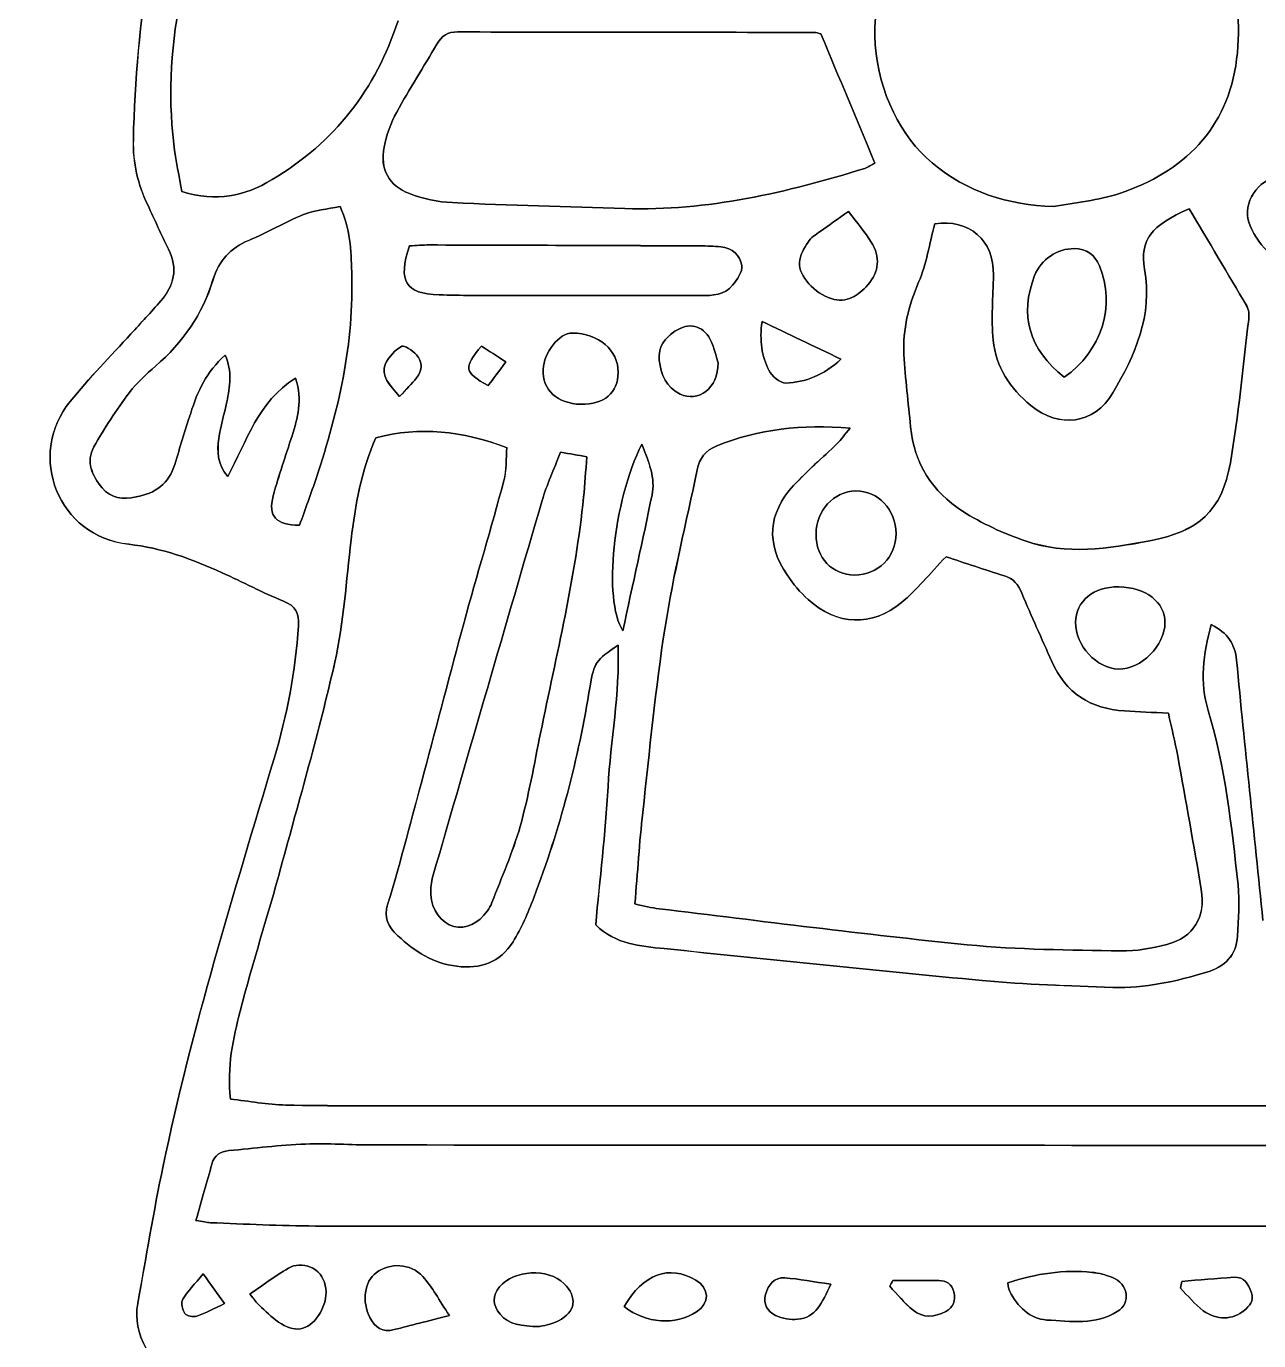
# Model space of a CAD drawing. Extents: x 0 to 300, y 0 to 232.
# Drawn here: x 109.51 to 145.76, y 37.97 to 76.62 of the extents above; entities that cross this region are included whole.
import ezdxf

# ---------------------------------------------------------------- set-up
doc = ezdxf.new("R2010")
doc.units = 0
doc.layers.get('0').update_dxf_attribs({"linetype": 'CONTINUOUS'})

msp = doc.modelspace()

# ---------------------------------------------------------------- linework, layer by layer
at = {"color": 7}
for points in [[(132.882967, 76.394278)], [(132.882967, 76.394278)], [(133.694844, 71.173598)], [(133.694844, 71.173598)], [(139.718959, 71.31969)], [(139.718959, 71.31969)], [(143.70723, 71.253297)], [(143.70723, 71.253297)], [(120.781793, 70.163116)], [(120.781793, 70.163116)], [(131.152327, 67.94326)], [(131.152327, 67.94326)], [(123.612917, 66.753776)], [(123.612917, 66.753776)], [(129.855098, 66.720151)], [(129.855098, 66.720151)], [(117.43069, 66.27057)], [(117.43069, 66.27057)], [(140.039045, 66.301907)], [(140.039045, 66.301907)], [(120.492471, 65.732849)], [(120.492471, 65.732849)], [(125.825189, 65.507486)], [(125.825189, 65.507486)], [(127.616212, 64.335745)], [(127.616212, 64.335745)], [(125.224509, 64.097075)], [(125.224509, 64.097075)], [(136.559593, 61.022417)], [(136.559593, 61.022417)], [(133.873703, 60.484552)], [(133.873703, 60.484552)], [(142.998948, 59.092456)], [(142.998948, 59.092456)], [(114.503555, 41.513761)], [(114.503555, 41.513761)], [(114.714895, 39.939658)], [(114.714895, 39.939658)], [(133.17744, 39.634024)], [(133.17744, 39.634024)], [(138.375227, 39.671942)], [(138.375227, 39.671942)], [(143.492599, 39.718874)], [(143.492599, 39.718874)], [(116.087674, 39.345417)], [(116.087674, 39.345417)], [(121.959115, 38.713257)], [(121.959115, 38.713257)], [(127.095804, 38.975965)], [(127.095804, 38.975965)], [(124.606372, 38.392169)], [(124.606372, 38.392169)]]:
    msp.add_lwpolyline(points, close=True, dxfattribs=at)
for points in [[(144.359135, 59.028496), (144.359135, 59.027924)], [(144.359135, 59.027352), (144.359135, 59.027924)], [(134.996079, 39.744344), (134.996079, 39.743915)], [(134.996079, 39.743628), (134.996079, 39.743915)]]:
    msp.add_lwpolyline(points, dxfattribs=at)
for points in [[(114.571807, 83.481389), (113.262273, 80.208698), (112.739719, 76.790916), (112.663024, 73.285851)], [(112.663453, 73.285565), (112.740148, 76.79063), (113.262702, 80.208412), (114.572237, 83.481103)], [(142.894637, 80.619931), (144.678077, 79.446186), (145.369331, 77.72456), (145.105907, 75.648508)], [(145.105907, 75.648365), (145.369331, 77.724417), (144.678077, 79.446043), (142.894637, 80.619787)], [(136.149934, 72.603898), (134.336447, 74.124199), (133.483218, 77.83345), (136.228346, 80.089077)], [(136.228346, 80.088934), (133.483218, 77.833307), (134.336304, 74.124056), (136.149934, 72.603754)], [(114.09733, 77.659313), (113.770376, 76.177072), (113.677655, 74.67251), (113.849217, 73.16065)], [(113.849074, 73.16065), (113.677655, 74.67251), (113.770233, 76.177072), (114.097187, 77.659313)], [(120.445681, 76.783189), (119.798069, 74.766518), (118.579681, 73.20744), (116.744873, 72.111105)], [(116.745016, 72.111105), (118.579824, 73.20744), (119.798069, 74.766661), (120.445825, 76.783189)], [(122.195781, 76.453373), (121.907318, 76.454804), (121.731893, 76.337902), (121.591524, 76.096657)], [(121.591524, 76.096657), (121.731749, 76.338045), (121.907318, 76.454232), (122.195781, 76.453373)], [(132.68565, 76.438492), (129.189027, 76.443643), (125.692404, 76.444359), (122.195781, 76.453373)], [(122.195781, 76.453373), (125.692404, 76.444359), (129.189027, 76.443643), (132.68565, 76.438492)], [(132.882967, 76.394278), (132.817719, 76.409446), (132.751756, 76.438349), (132.68565, 76.438492)], [(132.68565, 76.438492), (132.751756, 76.438349), (132.817862, 76.409589), (132.882967, 76.394278)], [(134.463938, 72.597888), (133.938378, 73.860347), (133.423693, 75.096048), (132.882967, 76.394278)], [(132.882967, 76.394278), (133.423693, 75.096048), (133.938235, 73.860347), (134.463938, 72.597888)], [(121.591524, 76.096657), (121.201468, 75.425578), (120.778073, 74.773243), (120.406189, 74.09272)], [(120.406189, 74.09272), (120.778073, 74.773243), (121.201468, 75.425435), (121.591524, 76.096657)], [(145.105907, 75.648508), (144.844773, 73.591199), (143.554842, 72.344051), (141.656504, 71.702734)], [(141.656504, 71.702591), (143.554985, 72.343908), (144.844773, 73.591056), (145.105907, 75.648365)], [(120.406189, 74.09272), (120.233912, 73.777213), (120.105277, 73.421927), (120.036738, 73.069503)], [(120.036738, 73.069503), (120.105277, 73.42207), (120.233769, 73.777213), (120.406189, 74.09272)], [(112.663024, 73.285851), (112.648, 72.60075), (112.79495, 71.973598), (113.084702, 71.365907)], [(113.085131, 71.365621), (112.795379, 71.973312), (112.648429, 72.600463), (112.663453, 73.285565)], [(114.093181, 71.759111), (114.017058, 72.187371), (113.904592, 72.670862), (113.849074, 73.16065)], [(113.849217, 73.16065), (113.904735, 72.670862), (114.017201, 72.187371), (114.093324, 71.759111)], [(120.783797, 71.698298), (120.168808, 71.930672), (119.910821, 72.420603), (120.036738, 73.069503)], [(120.036738, 73.069503), (119.910964, 72.420603), (120.168808, 71.930672), (120.783797, 71.698298)], [(127.114977, 71.262598), (129.548319, 71.180323), (131.875776, 71.728919), (134.175617, 72.442209)], [(134.175617, 72.442209), (131.875919, 71.728919), (129.548462, 71.180323), (127.114977, 71.262598)], [(134.175617, 72.442209), (134.279069, 72.474261), (134.369929, 72.54609), (134.463938, 72.597888)], [(134.463938, 72.597888), (134.370072, 72.54609), (134.279069, 72.474261), (134.175617, 72.442209)], [(139.718959, 71.31969), (138.37165, 71.365907), (137.176013, 71.743657), (136.149934, 72.603898)], [(136.149934, 72.603754), (137.176013, 71.743657), (138.371793, 71.36605), (139.718959, 71.31969)], [(145.421129, 71.06571), (145.388362, 71.674117), (145.935813, 72.241171), (146.581137, 72.2675)], [(146.58128, 72.267643), (145.935813, 72.241171), (145.388505, 71.67426), (145.421272, 71.065853)], [(116.744873, 72.111105), (115.924983, 71.621174), (115.109959, 71.446894), (114.093181, 71.759111)], [(114.093324, 71.759111), (115.109959, 71.446894), (115.925126, 71.621174), (116.745016, 72.111105)], [(120.783797, 71.698298), (121.181865, 71.547914), (121.620428, 71.453619), (122.045397, 71.433873)], [(122.045397, 71.433873), (121.620428, 71.453619), (121.181865, 71.547914), (120.783797, 71.698298)], [(141.656504, 71.702734), (141.038081, 71.493684), (140.366429, 71.442888), (139.718959, 71.31969)], [(139.718959, 71.31969), (140.366286, 71.442745), (141.038081, 71.493684), (141.656504, 71.702591)], [(113.084702, 71.365907), (113.29132, 70.932639), (113.480195, 70.490499), (113.696829, 70.062382)], [(113.697258, 70.062096), (113.480624, 70.490213), (113.291749, 70.932353), (113.085131, 71.365621)], [(117.662062, 71.081306), (117.99102, 71.212804), (118.361759, 71.239561), (118.741369, 71.319403)], [(118.741512, 71.31926), (118.361902, 71.239418), (117.99102, 71.21266), (117.662205, 71.081163)], [(118.741369, 71.319403), (119.052727, 70.669358), (119.059309, 70.027183), (119.083062, 69.400031)], [(119.083205, 69.399888), (119.059452, 70.02704), (119.053013, 70.669215), (118.741512, 71.31926)], [(122.045397, 71.433873), (123.734255, 71.355748), (125.425117, 71.31969), (127.114977, 71.262598)], [(127.114977, 71.262598), (125.425117, 71.31969), (123.734255, 71.355748), (122.045397, 71.433873)], [(133.694844, 71.173598), (133.374185, 70.949094), (133.114196, 70.772381), (132.860788, 70.58694)], [(132.860931, 70.587083), (133.114339, 70.772381), (133.374185, 70.949094), (133.694844, 71.173598)], [(134.362632, 70.273722), (134.182342, 70.559181), (133.960986, 70.818455), (133.694844, 71.173598)], [(133.694844, 71.173598), (133.960986, 70.818598), (134.182342, 70.559181), (134.362775, 70.273865)], [(143.70723, 71.253297), (142.590148, 70.761077), (142.251174, 70.336108), (142.400271, 69.480446)], [(142.400414, 69.480876), (142.251174, 70.335965), (142.590291, 70.760934), (143.70723, 71.253297)], [(145.400667, 68.398278), (144.850783, 69.344227), (144.28659, 70.281449), (143.70723, 71.253297)], [(143.70723, 71.253297), (144.28659, 70.281449), (144.850783, 69.344227), (145.40081, 68.398707)], [(116.053905, 70.322801), (116.599497, 70.553028), (117.112751, 70.861667), (117.662062, 71.081306)], [(117.662205, 71.081163), (117.112894, 70.861524), (116.59964, 70.553028), (116.054048, 70.322658)], [(136.226772, 70.80987), (136.071523, 70.224214), (135.985241, 69.627969), (135.754012, 69.094683)], [(135.754155, 69.095112), (135.985384, 69.628542), (136.071666, 70.224786), (136.226915, 70.810299)], [(137.95498, 69.301158), (137.978303, 70.334248), (137.239544, 70.964833), (136.226772, 70.80987)], [(136.226915, 70.810299), (137.239687, 70.965263), (137.978303, 70.334677), (137.955123, 69.301587)], [(146.514172, 69.696365), (146.140285, 69.701516), (145.448029, 70.569054), (145.421129, 71.06571)], [(145.421272, 71.065853), (145.448172, 70.569054), (146.140285, 69.701659), (146.514315, 69.696508)], [(132.860788, 70.58694), (132.732582, 70.493361), (132.584058, 70.404504), (132.502212, 70.276584)], [(132.502355, 70.276727), (132.584201, 70.404647), (132.732725, 70.493504), (132.860931, 70.587083)], [(113.696829, 70.062382), (113.983719, 69.495327), (113.862524, 68.997813), (113.468748, 68.542796)], [(113.469177, 68.54251), (113.862953, 68.997527), (113.984148, 69.495041), (113.697258, 70.062096)], [(115.005076, 69.16265), (115.178354, 69.735714), (115.512463, 70.094434), (116.053905, 70.322801)], [(116.054048, 70.322658), (115.512749, 70.094148), (115.178497, 69.735428), (115.005219, 69.162507)], [(120.781793, 70.163116), (120.435808, 69.11214), (120.659024, 68.759001), (121.652336, 68.725518)], [(121.652622, 68.725518), (120.658881, 68.759144), (120.435808, 69.112283), (120.781793, 70.163116)], [(120.781793, 70.163116), (120.993562, 70.173418), (121.17514, 70.190445), (121.356575, 70.190016)], [(121.356289, 70.190016), (121.174997, 70.190016), (120.993562, 70.173561), (120.781793, 70.163116)], [(129.321096, 70.1624), (126.666113, 70.173132), (124.011129, 70.182575), (121.356289, 70.190016)], [(121.356575, 70.190016), (124.011415, 70.182432), (126.666399, 70.173132), (129.321382, 70.1624)], [(129.938232, 70.135643), (129.733474, 70.15453), (129.526856, 70.161542), (129.321096, 70.1624)], [(129.321382, 70.1624), (129.527142, 70.160969), (129.733617, 70.15453), (129.938518, 70.135643)], [(130.555081, 69.582611), (130.513013, 69.882808), (130.277778, 70.104307), (129.938232, 70.135643)], [(129.938518, 70.135643), (130.277921, 70.104307), (130.513156, 69.882665), (130.555367, 69.582611)], [(132.502212, 70.276584), (132.385596, 70.094434), (132.260251, 69.881806), (132.248232, 69.676047)], [(132.248375, 69.67619), (132.260394, 69.881949), (132.385596, 70.094577), (132.502355, 70.276727)], [(134.261612, 69.017273), (134.593718, 69.389014), (134.634927, 69.843029), (134.362632, 70.273722)], [(134.362775, 70.273865), (134.635213, 69.843029), (134.594004, 69.389014), (134.261755, 69.017416)], [(140.330943, 70.082128), (139.834431, 70.089283), (139.349079, 69.75918), (139.165355, 69.290283)], [(139.165498, 69.290283), (139.349079, 69.75918), (139.834574, 70.089283), (140.331087, 70.082128)], [(141.070418, 69.576172), (140.937204, 69.899263), (140.689091, 70.076977), (140.330943, 70.082128)], [(140.331087, 70.082128), (140.689234, 70.076977), (140.937347, 69.899263), (141.070561, 69.576172)], [(130.285218, 69.007543), (130.416286, 69.173524), (130.580121, 69.404896), (130.555081, 69.582611)], [(130.555367, 69.582611), (130.580264, 69.405039), (130.416429, 69.173667), (130.285504, 69.007543)], [(132.248232, 69.676047), (132.224336, 69.266674), (132.700531, 68.764438), (133.184738, 68.612908)], [(133.184881, 68.613052), (132.700531, 68.764581), (132.224479, 69.266674), (132.248375, 69.67619)], [(140.039045, 66.301907), (141.137669, 67.067137), (141.552336, 68.406434), (141.070418, 69.576172)], [(141.070561, 69.576172), (141.552336, 68.406434), (141.137526, 67.067137), (140.039045, 66.301907)], [(119.083062, 69.400031), (119.162046, 67.313963), (118.697728, 65.31532), (118.046109, 63.35202)], [(118.046252, 63.351877), (118.697728, 65.315177), (119.162189, 67.313676), (119.083205, 69.399888)], [(137.947253, 67.389083), (137.883866, 68.019812), (137.940814, 68.663418), (137.95498, 69.301158)], [(137.955123, 69.301587), (137.940814, 68.663848), (137.884009, 68.020241), (137.947396, 67.389513)], [(139.165355, 69.290283), (138.71277, 68.134282), (138.998086, 67.128092), (140.039045, 66.301907)], [(140.039045, 66.301907), (138.998229, 67.128092), (138.71277, 68.134282), (139.165498, 69.290283)], [(142.400271, 69.480446), (142.638511, 68.113391), (142.120679, 66.950664), (141.465625, 65.841452)], [(141.465768, 65.841881), (142.120822, 66.951093), (142.638654, 68.11382), (142.400414, 69.480876)], [(113.317362, 66.627859), (114.110923, 67.321689), (114.700729, 68.155745), (115.005076, 69.16265)], [(115.005219, 69.162507), (114.700872, 68.155602), (114.111067, 67.321546), (113.317505, 66.627716)], [(129.342273, 68.702624), (129.691406, 68.702624), (130.048838, 68.708061), (130.285218, 69.007543)], [(130.285504, 69.007543), (130.049124, 68.708061), (129.691692, 68.702624), (129.342559, 68.702624)], [(133.184738, 68.612908), (133.647482, 68.468247), (133.977441, 68.69919), (134.261612, 69.017273)], [(134.261755, 69.017416), (133.977441, 68.69919), (133.647625, 68.46839), (133.184881, 68.613052)], [(135.324321, 66.965831), (135.285688, 67.706165), (135.45496, 68.404717), (135.754155, 69.095112)], [(135.754012, 69.094683), (135.454817, 68.404287), (135.285688, 67.705735), (135.324178, 66.965402)], [(113.468748, 68.542796), (113.184291, 68.214124), (112.884952, 67.898617), (112.592911, 67.576528)], [(112.59334, 67.576241), (112.885381, 67.898331), (113.18472, 68.213838), (113.469177, 68.54251)], [(121.652336, 68.725518), (122.292651, 68.703912), (122.933825, 68.700907), (123.574713, 68.700192)], [(123.574999, 68.700192), (122.934111, 68.700192), (122.293081, 68.703769), (121.652622, 68.725518)], [(123.574713, 68.700192), (125.497233, 68.698332), (127.419753, 68.702338), (129.342273, 68.702624)], [(129.342559, 68.702624), (127.419896, 68.702624), (125.497376, 68.698475), (123.574999, 68.700192)], [(145.460191, 68.00164), (145.475502, 68.130991), (145.463482, 68.290247), (145.400667, 68.398278)], [(145.40081, 68.398707), (145.463626, 68.290533), (145.475645, 68.13142), (145.460335, 68.002069)], [(128.589491, 67.653079), (128.292442, 67.453043), (128.086969, 67.194055), (128.127606, 66.805001)], [(128.127749, 66.805001), (128.087112, 67.194055), (128.292585, 67.4529), (128.589634, 67.653079)], [(129.626015, 67.414553), (129.401511, 67.841382), (128.988562, 67.92194), (128.589491, 67.653079)], [(128.589634, 67.653079), (128.988705, 67.92194), (129.401654, 67.841382), (129.626158, 67.414553)], [(131.152327, 67.94326), (131.065616, 67.367048), (131.150753, 66.918469), (131.345781, 66.5111)], [(131.345781, 66.5111), (131.150753, 66.918469), (131.065616, 67.366905), (131.152327, 67.94326)], [(133.471485, 66.831902), (132.659608, 67.220956), (131.932295, 67.569373), (131.152327, 67.94326)], [(131.152327, 67.94326), (131.932295, 67.569516), (132.659608, 67.220956), (133.471485, 66.831902)], [(144.920466, 63.785718), (145.163572, 65.17996), (145.290919, 66.594806), (145.460191, 68.00164)], [(145.460335, 68.002069), (145.290919, 66.595235), (145.163715, 65.180389), (144.92061, 63.786147)], [(112.592911, 67.576528), (111.993948, 66.916323), (111.36093, 66.283305), (110.803748, 65.589332)], [(110.804178, 65.589046), (111.361359, 66.283019), (111.994377, 66.915894), (112.59334, 67.576241)], [(120.558434, 67.209938), (120.632696, 67.252721), (120.875802, 67.086454), (120.98512, 66.964257)], [(120.985263, 66.964257), (120.875945, 67.086454), (120.632696, 67.252721), (120.558577, 67.209938)], [(125.567918, 67.60028), (125.187879, 67.60257), (124.735007, 67.034656), (124.71197, 66.526697)], [(124.71197, 66.526697), (124.735007, 67.034656), (125.187879, 67.60257), (125.567918, 67.60028)], [(126.919806, 66.443277), (126.925387, 67.095898), (126.341448, 67.595701), (125.567918, 67.60028)], [(125.567918, 67.60028), (126.341591, 67.595701), (126.925387, 67.095898), (126.919806, 66.443277)], [(129.855098, 66.720151), (129.810455, 66.861664), (129.759802, 67.159858), (129.626015, 67.414553)], [(129.626158, 67.414553), (129.759945, 67.159858), (129.810455, 66.861664), (129.855098, 66.720151)], [(139.050885, 65.472144), (138.448202, 65.969515), (138.025665, 66.607684), (137.947253, 67.389083)], [(137.947396, 67.389513), (138.025951, 66.60797), (138.448345, 65.969801), (139.051028, 65.472573)], [(115.362794, 66.952381), (114.817917, 66.468889), (114.548198, 65.878082), (114.348591, 65.245637)], [(114.348734, 65.245494), (114.548341, 65.877939), (114.818061, 66.468746), (115.362937, 66.952238)], [(115.410728, 65.573163), (115.505738, 66.018451), (115.578855, 66.464597), (115.362794, 66.952381)], [(115.362937, 66.952238), (115.578998, 66.464597), (115.505881, 66.018451), (115.410871, 65.57302)], [(120.08224, 66.702122), (120.169666, 66.907166), (120.363692, 67.097758), (120.558434, 67.209938)], [(120.558577, 67.209938), (120.363836, 67.097758), (120.169809, 66.907166), (120.082383, 66.702122)], [(120.98512, 66.964257), (121.170704, 66.757067), (121.164981, 66.503803), (120.988411, 66.281588)], [(120.988554, 66.281588), (121.165124, 66.503946), (121.170848, 66.757067), (120.985263, 66.964257)], [(122.898769, 67.219096), (122.366341, 66.574774), (122.387804, 66.442704), (123.09766, 66.055081)], [(123.09766, 66.055081), (122.387804, 66.442704), (122.366341, 66.574774), (122.898769, 67.219096)], [(123.612917, 66.753776), (123.353357, 66.922905), (123.123845, 67.072431), (122.898769, 67.219096)], [(122.898769, 67.219096), (123.123845, 67.072431), (123.353357, 66.922905), (123.612917, 66.753776)], [(135.324178, 66.965402), (135.361095, 66.257836), (135.451812, 65.553131), (135.516773, 64.846853)], [(135.516917, 64.847282), (135.451955, 65.55356), (135.361238, 66.258122), (135.324321, 66.965831)], [(112.545978, 65.850037), (112.760609, 66.141077), (113.042634, 66.387616), (113.317362, 66.627859)], [(113.317505, 66.627716), (113.042777, 66.387473), (112.760609, 66.141077), (112.546121, 65.849894)], [(120.082383, 66.702122), (119.922841, 66.328521), (120.205152, 66.077403), (120.492471, 65.732849)], [(120.492471, 65.732849), (120.205295, 66.07726), (119.922984, 66.328378), (120.08224, 66.702122)], [(123.09766, 66.055081), (123.247186, 66.257836), (123.402579, 66.468603), (123.612917, 66.753776)], [(123.612917, 66.753776), (123.402579, 66.468603), (123.247186, 66.257836), (123.09766, 66.055081)], [(124.71197, 66.526697), (124.684784, 65.929594), (125.135365, 65.517216), (125.825189, 65.507486)], [(125.825189, 65.507486), (125.135365, 65.517073), (124.684784, 65.929594), (124.71197, 66.526697)], [(128.127606, 66.805001), (128.172535, 66.374881), (128.334796, 66.006431), (128.738159, 65.807397)], [(128.738302, 65.807397), (128.334939, 66.006431), (128.172678, 66.374881), (128.127749, 66.805001)], [(128.738159, 65.807397), (129.262431, 65.548982), (129.870265, 65.971661), (129.855098, 66.720151)], [(129.855098, 66.720151), (129.870265, 65.971804), (129.262431, 65.548982), (128.738302, 65.807397)], [(131.345781, 66.5111), (131.429201, 66.336963), (131.678888, 66.122475), (131.844583, 66.129486)], [(131.844583, 66.129486), (131.678888, 66.122475), (131.429057, 66.336963), (131.345781, 66.5111)], [(131.844583, 66.129486), (132.428665, 66.153954), (132.965385, 66.358998), (133.471485, 66.831902)], [(133.471485, 66.831902), (132.965242, 66.358998), (132.428522, 66.153954), (131.844583, 66.129486)], [(117.43069, 66.27057), (116.310317, 65.575023), (116.005398, 64.424745), (115.440204, 63.384644)], [(115.440347, 63.384501), (116.005255, 64.424745), (116.310317, 65.575023), (117.43069, 66.27057)], [(117.32824, 64.578421), (117.491502, 65.099115), (117.646895, 65.621527), (117.43069, 66.27057)], [(117.43069, 66.27057), (117.647038, 65.621527), (117.491502, 65.098972), (117.328383, 64.578278)], [(120.492471, 65.732849), (120.692221, 65.951772), (120.851048, 66.10831), (120.988554, 66.281588)], [(120.988411, 66.281588), (120.850904, 66.10831), (120.692078, 65.951915), (120.492471, 65.732849)], [(125.825189, 65.507486), (126.51444, 65.497756), (126.914512, 65.839592), (126.919806, 66.443277)], [(126.919806, 66.443277), (126.914512, 65.839735), (126.51444, 65.497756), (125.825189, 65.507486)], [(111.501871, 64.251037), (111.81051, 64.806359), (112.168657, 65.338071), (112.545978, 65.850037)], [(112.546121, 65.849894), (112.1688, 65.337928), (111.81051, 64.806216), (111.502014, 64.250894)], [(141.465625, 65.841452), (140.918746, 64.915391), (139.88122, 64.786899), (139.050885, 65.472144)], [(139.051028, 65.472573), (139.881363, 64.787328), (140.918889, 64.915821), (141.465768, 65.841881)], [(110.803748, 65.589332), (109.514675, 63.983893), (110.456619, 61.615084), (112.52752, 61.390723)], [(112.527949, 61.390437), (110.457048, 61.614655), (109.515105, 63.983607), (110.804178, 65.589046)], [(115.176351, 64.503157), (115.223427, 64.86388), (115.334605, 65.215731), (115.410728, 65.573163)], [(115.410871, 65.57302), (115.334749, 65.215731), (115.22357, 64.863737), (115.176494, 64.503014)], [(114.348591, 65.245637), (114.190623, 64.744545), (114.032512, 64.243454), (113.881268, 63.740359)], [(113.881412, 63.740216), (114.032655, 64.243311), (114.190623, 64.744402), (114.348734, 65.245494)], [(116.776209, 62.813011), (116.931602, 63.408826), (117.143944, 63.989903), (117.32824, 64.578421)], [(117.328383, 64.578278), (117.144087, 63.98976), (116.931888, 63.408683), (116.776352, 62.812868)], [(119.79349, 64.523618), (121.085424, 64.860303), (122.33243, 64.723511), (123.646257, 64.230433)], [(123.6464, 64.230003), (122.332573, 64.723082), (121.085568, 64.85973), (119.793633, 64.523189)], [(129.816178, 64.284806), (131.047301, 64.781891), (132.32092, 64.914104), (133.739916, 64.805214)], [(133.740059, 64.805071), (132.321063, 64.914104), (131.047301, 64.781748), (129.816321, 64.284663)], [(133.739916, 64.805214), (133.574937, 64.606609), (133.477924, 64.466956), (133.358446, 64.350197)], [(133.358589, 64.350054), (133.478067, 64.46667), (133.57508, 64.606466), (133.740059, 64.805071)], [(135.516773, 64.846853), (135.616076, 63.765972), (136.161095, 62.933633), (137.045947, 62.363717)], [(137.04609, 62.364146), (136.161238, 62.933919), (135.616219, 63.766401), (135.516917, 64.847282)], [(111.743402, 63.049963), (111.453221, 63.405821), (111.261341, 63.818485), (111.501871, 64.251037)], [(111.502014, 64.250894), (111.261627, 63.818485), (111.453364, 63.405821), (111.743545, 63.04982)], [(115.440204, 63.384644), (115.118973, 63.751806), (115.128131, 64.133849), (115.176351, 64.503157)], [(115.176494, 64.503014), (115.128417, 64.133706), (115.119116, 63.751663), (115.440347, 63.384501)], [(119.066893, 61.522078), (119.190806, 62.546582), (119.361653, 63.557207), (119.79349, 64.523618)], [(119.793633, 64.523189), (119.361796, 63.556778), (119.190949, 62.546296), (119.067036, 61.521648)], [(123.646257, 64.230433), (123.619356, 63.911777), (123.639961, 63.567796), (123.55511, 63.252002)], [(123.555253, 63.251573), (123.640104, 63.567366), (123.619499, 63.911348), (123.6464, 64.230003)], [(127.054738, 58.846203), (126.473374, 59.790865), (126.771568, 62.640304), (127.616212, 64.335745)], [(127.616212, 64.335745), (126.771711, 62.640304), (126.473517, 59.790865), (127.054881, 58.846203)], [(127.91555, 62.841485), (128.015425, 63.32698), (127.84043, 63.775415), (127.616212, 64.335745)], [(127.616212, 64.335745), (127.84043, 63.775415), (128.015425, 63.32698), (127.915407, 62.841485)], [(129.243686, 63.580101), (129.312797, 63.911491), (129.482069, 64.149732), (129.816178, 64.284806)], [(129.816321, 64.284663), (129.482069, 64.149732), (129.312797, 63.911491), (129.243829, 63.579958)], [(133.358446, 64.350197), (132.932904, 63.935387), (132.474596, 63.551484), (132.075096, 63.113351)], [(132.075239, 63.113208), (132.474739, 63.551341), (132.93319, 63.935101), (133.358589, 64.350054)], [(125.224509, 64.097075), (125.021325, 63.567653), (124.818284, 63.131666), (124.684355, 62.675361)], [(124.684498, 62.675218), (124.818284, 63.131666), (125.021325, 63.567653), (125.224509, 64.097075)], [(125.997609, 63.962144), (125.725743, 64.009506), (125.510683, 64.046995), (125.224509, 64.097075)], [(125.224509, 64.097075), (125.510683, 64.046995), (125.725743, 64.009506), (125.997752, 63.962001)], [(125.90217, 62.770228), (125.941233, 63.151841), (125.963984, 63.535029), (125.997609, 63.962144)], [(125.997752, 63.962001), (125.963984, 63.534886), (125.941233, 63.151698), (125.902313, 62.770084)], [(142.554376, 61.492172), (143.979525, 61.76461), (144.672353, 62.363574), (144.920466, 63.785718)], [(144.92061, 63.786147), (144.672496, 62.364003), (143.979668, 61.76504), (142.554519, 61.492602)], [(113.881268, 63.740359), (113.710279, 63.171015), (113.306916, 62.888274), (112.74444, 62.781531)], [(112.744583, 62.781388), (113.307059, 62.888131), (113.710422, 63.170872), (113.881412, 63.740216)], [(128.298452, 58.9508), (128.542129, 60.505014), (128.922026, 62.03805), (129.243686, 63.580101)], [(129.243829, 63.579958), (128.922169, 62.03805), (128.542273, 60.505014), (128.298595, 58.950657)], [(112.74444, 62.781531), (112.363256, 62.709129), (112.009401, 62.72401), (111.743402, 63.049963)], [(111.743545, 63.04982), (112.009401, 62.723867), (112.363399, 62.708986), (112.744583, 62.781388)], [(118.046109, 63.35202), (117.888569, 62.877543), (117.713574, 62.408932), (117.551456, 61.951482)], [(117.551599, 61.951339), (117.713574, 62.408789), (117.888713, 62.8774), (118.046252, 63.351877)], [(123.55511, 63.252002), (123.181939, 61.862196), (122.768703, 60.482978), (122.388377, 59.095175)], [(122.38852, 59.094746), (122.768846, 60.482549), (123.182082, 61.861767), (123.555253, 63.251573)], [(132.075096, 63.113351), (131.319596, 62.284733), (131.26465, 61.421344), (131.886507, 60.487843)], [(131.88665, 60.4877), (131.264936, 61.421058), (131.319882, 62.284589), (132.075239, 63.113208)], [(117.551456, 61.951482), (116.852332, 61.959638), (116.618956, 62.21047), (116.776209, 62.813011)], [(116.776352, 62.812868), (116.6191, 62.210327), (116.852475, 61.959495), (117.551599, 61.951339)], [(124.684355, 62.675361), (123.605048, 58.996159), (122.537617, 55.313666), (121.471903, 51.6306)], [(121.472046, 51.630457), (122.537617, 55.313523), (123.605048, 58.996159), (124.684498, 62.675218)], [(124.635562, 55.834789), (125.108179, 58.137349), (125.662499, 60.425171), (125.90217, 62.770228)], [(125.902313, 62.770084), (125.662642, 60.425028), (125.108322, 58.137206), (124.635705, 55.834646)], [(127.915407, 62.841485), (127.644972, 61.528946), (127.352502, 60.220985), (127.054738, 58.846203)], [(127.054881, 58.846203), (127.352645, 60.220842), (127.645116, 61.528946), (127.91555, 62.841485)], [(133.910762, 62.957672), (133.255137, 62.945509), (132.737018, 62.384464), (132.736875, 61.686771)], [(132.736875, 61.686628), (132.737018, 62.384321), (133.255137, 62.945366), (133.910762, 62.957529)], [(135.092949, 61.703083), (135.094237, 62.40235), (134.55952, 62.969691), (133.910762, 62.957672)], [(133.910762, 62.957529), (134.55952, 62.969548), (135.094237, 62.402207), (135.092949, 61.70294)], [(137.045947, 62.363717), (137.614432, 61.997556), (138.251171, 61.711525), (138.891629, 61.489024)], [(138.891772, 61.489454), (138.251171, 61.712097), (137.614575, 61.998129), (137.04609, 62.364146)], [(118.587121, 57.923147), (118.853836, 59.098752), (118.921373, 60.320145), (119.066893, 61.522078)], [(119.067036, 61.521648), (118.921516, 60.319716), (118.854122, 59.09818), (118.587264, 57.922718)], [(132.736875, 61.686771), (132.736732, 60.992226), (133.213498, 60.488129), (133.873703, 60.484552)], [(133.873703, 60.484552), (133.213498, 60.488129), (132.736875, 60.992226), (132.736875, 61.686628)], [(133.873703, 60.484552), (134.554369, 60.480689), (135.091661, 61.017695), (135.092949, 61.703083)], [(135.092949, 61.70294), (135.091518, 61.017552), (134.554369, 60.480546), (133.873703, 60.484552)], [(138.891629, 61.489024), (140.101145, 61.068777), (141.331123, 61.258511), (142.554376, 61.492172)], [(142.554519, 61.492602), (141.331266, 61.258797), (140.101288, 61.069206), (138.891772, 61.489454)], [(112.52752, 61.390723), (113.493073, 61.286127), (114.395381, 60.953449), (115.273078, 60.553663)], [(115.273507, 60.553377), (114.39581, 60.953163), (113.493502, 61.285697), (112.527949, 61.390437)], [(135.248771, 59.673677), (135.702215, 60.044988), (136.074098, 60.516031), (136.559593, 61.022417)], [(136.559593, 61.022417), (136.074098, 60.516174), (135.702215, 60.045131), (135.248914, 59.673534)], [(138.282936, 60.461229), (137.69542, 60.642663), (137.113055, 60.840982), (136.559593, 61.022417)], [(136.559593, 61.022417), (137.113198, 60.840982), (137.69542, 60.642807), (138.282793, 60.461372)], [(115.273078, 60.553663), (115.876763, 60.278793), (116.464565, 59.967006), (117.077265, 59.715029)], [(117.077694, 59.714743), (116.464995, 59.966862), (115.877192, 60.278506), (115.273507, 60.553377)], [(131.886507, 60.487843), (132.061932, 60.224276), (132.273988, 59.974732), (132.509366, 59.763392)], [(132.509509, 59.763249), (132.274131, 59.974589), (132.062075, 60.224133), (131.88665, 60.4877)], [(138.282793, 60.461372), (138.55008, 60.378811), (138.685154, 60.205246), (138.788749, 59.953985)], [(138.788892, 59.953842), (138.685154, 60.205103), (138.550223, 60.378667), (138.282936, 60.461229)], [(138.788749, 59.953985), (139.067483, 59.278756), (139.372831, 58.614545), (139.667877, 57.946041)], [(139.66802, 57.945898), (139.372974, 58.614402), (139.067769, 59.278613), (138.788892, 59.953842)], [(141.639762, 60.138567), (140.905296, 60.150586), (140.376159, 59.716031), (140.369005, 59.095175)], [(140.369148, 59.095175), (140.376302, 59.716031), (140.905439, 60.150586), (141.639905, 60.138567)], [(142.998948, 59.092456), (143.001953, 59.686984), (142.432036, 60.125689), (141.639762, 60.138567)], [(141.639905, 60.138567), (142.432036, 60.125689), (143.002096, 59.686984), (142.998948, 59.092456)], [(117.077265, 59.715029), (117.430977, 59.569652), (117.543014, 59.38321), (117.518689, 58.993726)], [(117.519118, 58.99344), (117.543443, 59.382923), (117.431406, 59.569366), (117.077694, 59.714743)], [(132.509366, 59.763392), (133.354296, 59.00503), (134.372076, 58.95495), (135.248771, 59.673677)], [(135.248914, 59.673534), (134.372362, 58.954806), (133.354582, 59.004887), (132.509509, 59.763249)], [(117.518689, 58.993726), (117.435269, 57.660582), (117.181432, 56.361207), (116.800677, 55.087731)], [(116.801107, 55.087445), (117.181719, 56.360778), (117.435698, 57.660153), (117.519118, 58.99344)], [(122.388377, 59.095175), (121.983726, 57.618801), (121.602685, 56.135845), (121.205761, 54.657468)], [(121.205904, 54.657038), (121.602828, 56.135416), (121.983869, 57.618229), (122.38852, 59.094746)], [(127.642111, 53.505472), (127.843721, 55.322823), (128.015568, 57.145611), (128.298452, 58.9508)], [(128.298595, 58.950657), (128.015711, 57.145611), (127.843721, 55.322823), (127.642254, 53.505329)], [(140.369005, 59.095175), (140.361278, 58.415511), (140.995584, 57.727547), (141.636042, 57.720965)], [(141.636185, 57.720965), (140.995584, 57.727547), (140.361421, 58.415511), (140.369148, 59.095175)], [(141.636042, 57.720965), (142.302542, 57.714097), (142.995514, 58.411361), (142.998948, 59.092456)], [(142.998948, 59.092456), (142.995514, 58.411361), (142.302542, 57.714097), (141.636185, 57.720965)], [(144.26899, 56.504724), (144.021736, 57.324471), (144.118749, 58.16611), (144.359135, 59.028496)], [(144.359135, 59.027924), (144.118749, 58.165537), (144.021736, 57.323898), (144.269133, 56.504294)], [(144.359135, 59.027924), (144.839765, 58.781099), (145.056256, 58.465877), (145.103189, 57.979953)], [(145.103332, 57.979524), (145.056256, 58.465305), (144.839765, 58.780526), (144.359135, 59.027352)], [(126.094336, 57.218014), (126.208234, 57.914133), (126.270333, 57.982815), (126.917231, 58.428245)], [(126.917374, 58.427816), (126.270477, 57.982386), (126.208377, 57.913704), (126.094479, 57.217584)], [(126.917231, 58.428245), (126.967884, 56.985354), (126.698164, 55.624451), (126.621613, 54.255392)], [(126.621756, 54.254963), (126.698307, 55.624022), (126.968027, 56.984925), (126.917374, 58.427816)], [(145.103189, 57.979953), (145.348727, 55.429996), (145.619304, 52.882327), (145.877291, 50.333658)], [(145.877434, 50.333228), (145.619448, 52.882041), (145.34887, 55.429566), (145.103332, 57.979524)], [(117.001858, 51.889302), (117.549882, 53.895528), (118.127239, 55.896317), (118.587121, 57.923147)], [(118.587264, 57.922718), (118.127382, 55.895888), (117.550025, 53.895242), (117.002001, 51.888873)], [(139.667877, 57.946041), (140.079253, 57.013971), (140.810286, 56.551943), (141.812182, 56.49113)], [(141.812326, 56.490987), (140.810429, 56.551799), (140.079396, 57.013828), (139.66802, 57.945898)], [(124.43896, 50.999586), (125.209342, 53.013252), (125.746062, 55.09045), (126.094336, 57.218014)], [(126.094479, 57.217584), (125.746062, 55.09002), (125.209485, 53.012823), (124.439103, 50.999156)], [(141.812182, 56.49113), (142.220553, 56.466233), (142.629354, 56.44663), (143.099681, 56.421447)], [(143.099824, 56.421304), (142.629497, 56.44663), (142.220697, 56.46609), (141.812326, 56.490987)], [(143.099681, 56.421447), (143.19326, 55.990325), (143.295854, 55.575945), (143.372263, 55.156699)], [(143.372406, 55.156556), (143.295997, 55.575801), (143.193404, 55.990182), (143.099824, 56.421304)], [(145.147546, 51.373902), (144.957097, 53.100249), (144.775805, 54.827598), (144.26899, 56.504724)], [(144.269133, 56.504294), (144.775948, 54.827026), (144.95724, 53.09982), (145.147689, 51.373472)], [(124.036169, 53.092809), (124.289148, 53.991826), (124.447545, 54.918029), (124.635562, 55.834789)], [(124.635705, 55.834646), (124.447545, 54.917886), (124.289148, 53.991683), (124.036312, 53.092666)], [(116.800677, 55.087731), (115.615343, 51.122497), (114.38422, 47.16957), (113.538718, 43.11276)], [(113.539147, 43.112474), (114.384649, 47.169427), (115.615772, 51.122354), (116.801107, 55.087445)], [(143.372263, 55.156699), (143.60993, 53.853174), (143.845023, 52.548934), (144.066522, 51.242691)], [(144.066665, 51.242548), (143.845166, 52.548934), (143.610217, 53.853031), (143.372406, 55.156556)], [(121.205761, 54.657468), (120.862065, 53.377266), (120.533966, 52.091913), (120.148919, 50.824018)], [(120.149062, 50.823588), (120.534109, 52.091484), (120.862208, 53.376837), (121.205904, 54.657038)], [(126.621613, 54.255392), (126.545347, 52.88848), (126.380368, 51.526576), (126.257742, 50.200157)], [(126.257885, 50.199728), (126.380511, 51.526147), (126.54549, 52.888051), (126.621756, 54.254963)], [(127.411454, 50.815146), (127.489294, 51.738917), (127.544525, 52.624627), (127.642111, 53.505472)], [(127.642254, 53.505329), (127.544525, 52.624484), (127.489437, 51.738774), (127.411597, 50.815003)], [(123.209125, 50.854066), (123.491722, 51.598119), (123.821539, 52.329438), (124.036169, 53.092809)], [(124.036312, 53.092666), (123.821682, 52.329295), (123.491722, 51.598119), (123.209268, 50.853923)], [(115.804933, 47.667227), (116.170092, 49.083218), (116.616524, 50.478319), (117.001858, 51.889302)], [(117.002001, 51.888873), (116.616667, 50.47789), (116.170235, 49.082932), (115.805076, 47.666798)], [(121.471903, 51.6306), (121.422109, 51.458466), (121.399787, 51.269877), (121.407514, 51.091018)], [(121.407657, 51.090875), (121.399787, 51.269877), (121.422252, 51.458323), (121.472046, 51.630457)], [(121.407514, 51.091018), (121.427117, 50.639435), (121.718442, 50.254387), (122.086463, 50.154512)], [(122.086606, 50.154369), (121.718729, 50.254244), (121.427403, 50.639292), (121.407657, 51.090875)], [(144.066522, 51.242691), (144.203886, 50.432388), (143.844307, 49.837717), (143.052176, 49.624947)], [(143.05232, 49.624803), (143.84445, 49.837431), (144.204029, 50.432245), (144.066665, 51.242548)], [(145.128801, 49.870627), (145.157419, 50.371003), (145.202205, 50.879249), (145.147546, 51.373902)], [(145.147689, 51.373472), (145.202348, 50.87882), (145.157562, 50.370574), (145.128945, 49.870198)], [(120.148919, 50.824018), (120.018423, 50.39447), (120.142336, 50.157517), (120.439529, 49.881645)], [(120.439672, 49.881216), (120.142336, 50.157088), (120.018566, 50.39404), (120.149062, 50.823588)], [(123.076626, 50.614681), (123.128567, 50.689229), (123.177074, 50.769501), (123.209125, 50.854066)], [(123.209268, 50.853923), (123.177217, 50.769358), (123.12871, 50.689086), (123.076769, 50.614538)], [(123.827262, 49.702071), (124.07652, 50.107007), (124.2684, 50.553583), (124.43896, 50.999586)], [(124.439103, 50.999156), (124.268543, 50.553153), (124.07652, 50.106578), (123.827405, 49.701641)], [(128.123885, 50.672631), (127.901528, 50.699245), (127.683177, 50.759771), (127.411454, 50.815146)], [(127.411597, 50.815003), (127.68332, 50.759628), (127.901528, 50.698959), (128.124029, 50.672488)], [(137.180735, 49.616218), (134.156872, 49.919277), (131.142024, 50.312338), (128.123885, 50.672631)], [(128.124029, 50.672488), (131.142168, 50.312194), (134.157016, 49.919134), (137.180878, 49.616075)], [(122.086463, 50.154512), (122.430731, 50.060933), (122.812917, 50.236501), (123.076626, 50.614681)], [(123.076769, 50.614538), (122.81306, 50.236358), (122.430874, 50.06079), (122.086606, 50.154369)], [(120.439529, 49.881645), (120.939762, 49.417613), (121.477627, 49.069196), (122.171313, 48.982342)], [(122.171457, 48.981912), (121.47777, 49.068766), (120.939905, 49.417184), (120.439672, 49.881216)], [(126.257742, 50.200157), (126.852985, 49.625376), (127.567419, 49.574437), (128.271838, 49.502607)], [(128.271981, 49.502178), (127.567562, 49.574007), (126.853128, 49.624947), (126.257885, 50.199728)], [(144.226923, 48.810065), (144.768937, 48.975044), (145.096321, 49.301712), (145.128801, 49.870627)], [(145.128945, 49.870198), (145.096464, 49.30114), (144.76908, 48.974615), (144.227066, 48.809635)], [(122.171313, 48.982342), (122.873586, 48.894486), (123.454949, 49.096955), (123.827262, 49.702071)], [(123.827405, 49.701641), (123.455092, 49.096525), (122.873729, 48.893914), (122.171457, 48.981912)], [(128.271838, 49.502607), (131.389279, 49.185239), (134.505433, 48.854422), (137.62545, 48.565529)], [(137.625593, 48.565099), (134.505576, 48.853992), (131.389422, 49.18481), (128.271981, 49.502178)], [(141.701576, 49.436644), (140.19358, 49.46569), (138.678858, 49.46612), (137.180735, 49.616218)], [(137.180878, 49.616075), (138.679144, 49.465977), (140.193723, 49.465547), (141.701719, 49.436501)], [(143.052176, 49.624947), (142.615331, 49.507615), (142.151156, 49.427915), (141.701576, 49.436644)], [(141.701719, 49.436501), (142.151442, 49.427772), (142.615617, 49.507472), (143.05232, 49.624803)], [(141.461619, 48.363633), (142.406138, 48.335158), (143.323613, 48.534622), (144.226923, 48.810065)], [(144.227066, 48.809635), (143.323756, 48.534193), (142.406138, 48.334729), (141.461762, 48.363203)], [(137.62545, 48.565529), (138.899642, 48.447482), (140.18199, 48.402266), (141.461619, 48.363633)], [(141.461762, 48.363203), (140.182133, 48.40198), (138.899785, 48.447052), (137.625593, 48.565099)], [(115.516183, 45.079494), (115.41359, 46.027733), (115.596026, 46.857353), (115.804933, 47.667227)], [(115.805076, 47.666798), (115.596312, 46.856924), (115.413876, 46.027304), (115.516326, 45.079065)], [(117.145088, 44.902495), (116.606365, 44.914515), (116.069788, 45.016679), (115.516183, 45.079494)], [(115.516326, 45.079065), (116.069931, 45.01625), (116.606508, 44.914086), (117.145231, 44.902066)], [(121.058095, 44.882893), (119.753712, 44.882893), (118.448899, 44.873449), (117.145088, 44.902495)], [(117.145231, 44.902066), (118.449042, 44.87302), (119.753855, 44.882606), (121.058238, 44.882463)], [(154.699763, 44.882893), (143.485874, 44.881462), (132.271984, 44.881319), (121.058095, 44.882893)], [(121.058238, 44.882463), (132.272127, 44.881032), (143.486017, 44.881032), (154.699906, 44.882463)], [(115.473543, 43.563342), (116.223606, 43.631881), (116.972811, 43.725889), (117.724448, 43.757082)], [(117.724592, 43.756939), (116.972954, 43.725746), (116.22375, 43.631881), (115.473686, 43.563199)], [(117.724448, 43.757082), (118.38637, 43.784555), (119.051153, 43.730611), (119.714792, 43.730182)], [(119.714935, 43.730039), (119.051296, 43.730039), (118.386513, 43.784555), (117.724592, 43.756939)], [(119.714792, 43.730182), (128.13891, 43.723743), (136.562884, 43.721167), (144.986859, 43.716016)], [(144.987002, 43.715873), (136.562884, 43.720881), (128.13891, 43.7236), (119.714935, 43.730039)], [(144.986859, 43.716016), (147.527802, 43.714442), (150.068745, 43.719879), (152.609259, 43.698273)], [(152.609402, 43.69813), (150.068745, 43.719736), (147.527802, 43.714299), (144.987002, 43.715873)], [(114.972166, 43.169995), (115.043566, 43.427552), (115.223713, 43.540591), (115.473543, 43.563342)], [(115.473686, 43.563199), (115.223713, 43.540448), (115.043709, 43.427409), (114.972309, 43.169852)], [(113.538718, 43.11276), (113.258696, 41.769887), (113.033906, 40.415423), (112.792518, 39.064679)], [(112.792947, 39.064393), (113.034335, 40.415137), (113.259125, 41.769601), (113.539147, 43.112474)], [(114.503555, 41.513761), (114.675689, 42.12045), (114.82636, 42.644579), (114.972166, 43.169995)], [(114.972309, 43.169852), (114.82636, 42.644579), (114.675546, 42.12045), (114.503555, 41.513761)], [(114.503555, 41.513761), (114.708742, 41.478704), (114.817917, 41.447368), (114.927952, 41.443505)], [(114.927808, 41.443648), (114.817774, 41.447368), (114.708742, 41.478704), (114.503555, 41.513761)], [(118.015488, 41.347064), (116.986261, 41.348495), (115.956892, 41.407304), (114.927808, 41.443648)], [(114.927952, 41.443505), (115.957035, 41.407161), (116.986404, 41.347636), (118.015631, 41.346921)], [(149.948981, 41.342199), (139.304436, 41.34363), (128.660033, 41.340053), (118.015488, 41.347064)], [(118.015631, 41.346921), (128.660176, 41.33991), (139.304579, 41.343344), (149.949124, 41.342056)], [(117.939509, 40.105782), (117.764942, 40.198932), (117.470039, 40.229982), (117.304344, 40.144702)], [(117.304487, 40.144845), (117.470182, 40.230125), (117.765085, 40.199075), (117.939652, 40.105925)], [(121.173709, 39.861246), (120.812128, 40.258027), (120.203864, 40.275197), (119.802647, 39.971853)], [(119.802647, 39.971996), (120.203864, 40.275197), (120.812128, 40.25817), (121.173709, 39.861389)], [(129.203192, 39.753501), (128.4175, 40.215244), (127.649694, 39.944237), (127.095804, 38.975965)], [(127.095804, 38.975965), (127.649694, 39.944237), (128.4175, 40.215244), (129.203192, 39.753501)], [(114.714895, 39.939658), (114.467926, 39.639175), (114.26002, 39.43456), (114.118507, 39.191312)], [(114.118507, 39.191312), (114.26002, 39.434417), (114.467926, 39.639175), (114.714895, 39.939658)], [(115.345909, 39.065109), (115.123981, 39.372603), (114.95614, 39.605263), (114.714895, 39.939658)], [(114.714895, 39.939658), (114.95614, 39.605263), (115.123981, 39.372603), (115.345909, 39.065109)], [(116.087674, 39.345417), (116.516935, 39.635168), (116.889391, 39.931502), (117.304487, 40.144845)], [(117.304344, 40.144702), (116.889391, 39.931502), (116.516935, 39.635311), (116.087674, 39.345417)], [(118.105347, 38.712113), (118.450473, 39.219929), (118.39424, 39.863106), (117.939509, 40.105782)], [(117.939652, 40.105925), (118.39424, 39.863249), (118.450473, 39.220072), (118.10549, 38.712256)], [(119.61921, 38.660458), (119.377535, 39.132789), (119.452799, 39.70757), (119.802647, 39.971996)], [(119.802647, 39.971853), (119.452799, 39.707427), (119.377535, 39.132646), (119.61921, 38.660315)], [(121.173709, 39.861389), (121.454303, 39.553465), (121.652479, 39.170135), (121.959115, 38.713257)], [(121.959115, 38.713257), (121.652479, 39.169992), (121.454446, 39.553322), (121.173709, 39.861246)], [(125.325815, 39.657204), (124.867792, 40.115512), (123.847294, 40.060853), (123.428621, 39.555755)], [(123.428621, 39.555612), (123.847294, 40.06071), (124.867792, 40.115369), (125.325815, 39.657061)], [(131.824551, 39.821897), (131.503749, 39.846794), (131.334048, 39.618284), (131.255206, 39.336116)], [(131.25535, 39.336259), (131.334191, 39.618427), (131.503892, 39.846794), (131.824694, 39.82204)], [(133.17744, 39.634024), (132.659608, 39.708572), (132.244082, 39.789702), (131.824551, 39.821897)], [(131.824694, 39.82204), (132.243939, 39.789702), (132.659608, 39.708572), (133.17744, 39.634024)], [(138.375227, 39.671942), (139.217296, 39.953394), (140.025309, 40.068293), (140.855072, 39.984587)], [(140.855072, 39.98473), (140.025309, 40.06815), (139.217296, 39.953251), (138.375227, 39.671942)], [(141.450601, 39.833487), (141.259436, 39.904888), (141.056968, 39.964269), (140.855072, 39.98473)], [(140.855072, 39.984587), (141.056968, 39.964126), (141.259436, 39.904745), (141.450601, 39.833344)], [(141.597265, 38.829158), (142.01737, 39.084998), (141.911628, 39.661067), (141.450601, 39.833487)], [(141.450601, 39.833344), (141.911771, 39.661067), (142.01737, 39.084998), (141.597265, 38.829015)], [(145.022774, 39.840498), (144.512668, 39.80487), (144.002848, 39.75994), (143.492599, 39.718874)], [(143.492599, 39.718874), (144.002705, 39.75994), (144.512668, 39.805013), (145.022917, 39.840498)], [(145.538174, 39.387055), (145.444595, 39.631448), (145.341, 39.862677), (145.022774, 39.840498)], [(145.022917, 39.840498), (145.341143, 39.862677), (145.444595, 39.631448), (145.538317, 39.387055)], [(123.428621, 39.555755), (123.216709, 39.300058), (123.223005, 39.022898), (123.449655, 38.753894)], [(123.449655, 38.753751), (123.223005, 39.022898), (123.216709, 39.299915), (123.428621, 39.555612)], [(125.160692, 38.557578), (125.676521, 38.819428), (125.730179, 39.252553), (125.325815, 39.657204)], [(125.325815, 39.657061), (125.730179, 39.252553), (125.676521, 38.819428), (125.160692, 38.557435)], [(129.223082, 38.821288), (129.616571, 39.080991), (129.607414, 39.515834), (129.203192, 39.753501)], [(129.203192, 39.753501), (129.607414, 39.515977), (129.616715, 39.081134), (129.223082, 38.821288)], [(132.19529, 38.603509), (132.733154, 38.646579), (132.907149, 39.089147), (133.17744, 39.634024)], [(133.17744, 39.634024), (132.907149, 39.089147), (132.733154, 38.646579), (132.195433, 38.603652)], [(134.903215, 39.573498), (134.934265, 39.630303), (134.965315, 39.686823), (134.996079, 39.743628)], [(135.592324, 38.87237), (135.337914, 39.075125), (135.13101, 39.337547), (134.903215, 39.573498)], [(134.996079, 39.743915), (134.965172, 39.687252), (134.934265, 39.630589), (134.903359, 39.573927)], [(134.903359, 39.573927), (135.131296, 39.337976), (135.338201, 39.075554), (135.592467, 38.872799)], [(136.347109, 39.744344), (135.896813, 39.742913), (135.446518, 39.744344), (134.996079, 39.744344)], [(134.996079, 39.743915), (135.446375, 39.743915), (135.89667, 39.742484), (136.346966, 39.743915)], [(136.346966, 39.743915), (136.581486, 39.743915), (136.728436, 39.640319), (136.78839, 39.40723)], [(136.788533, 39.40766), (136.728436, 39.640749), (136.581629, 39.744773), (136.347109, 39.744344)], [(138.375227, 39.671942), (138.400983, 39.555039), (138.401555, 39.481636), (138.432033, 39.424401)], [(138.432033, 39.424258), (138.401555, 39.481636), (138.400983, 39.554896), (138.375227, 39.671942)], [(138.432033, 39.424401), (138.66827, 38.978541), (139.007959, 38.618104), (139.524647, 38.583477)], [(139.524647, 38.583334), (139.008102, 38.617961), (138.66827, 38.978398), (138.432033, 39.424258)], [(143.492599, 39.718874), (143.478863, 39.651623), (143.465269, 39.584515), (143.451533, 39.517264)], [(143.451533, 39.517264), (143.674034, 39.29505), (143.874213, 39.043216), (144.1239, 38.857775)], [(143.451676, 39.517264), (143.465269, 39.584372), (143.479006, 39.651623), (143.492599, 39.718874)], [(144.124043, 38.857775), (143.874356, 39.043359), (143.674034, 39.295193), (143.451676, 39.517264)], [(112.792518, 39.064679), (112.710099, 38.602937), (112.7991, 38.195281), (113.034764, 37.757005)], [(113.035194, 37.756719), (112.799529, 38.194995), (112.710529, 38.602651), (112.792947, 39.064393)], [(114.118507, 39.191312), (114.060557, 39.09158), (114.106631, 38.8821), (114.180035, 38.772352)], [(114.180035, 38.772352), (114.106631, 38.8821), (114.0607, 39.091437), (114.118507, 39.191312)], [(114.528452, 38.700666), (114.791876, 38.788807), (115.039417, 38.924311), (115.345909, 39.065109)], [(115.345909, 39.065109), (115.039417, 38.924454), (114.791733, 38.788807), (114.528452, 38.700666)], [(116.087674, 39.345417), (116.221317, 39.185016), (116.282988, 39.093011), (116.361972, 39.01975)], [(116.362115, 39.019893), (116.283131, 39.093154), (116.221317, 39.185016), (116.087674, 39.345417)], [(131.255206, 39.336116), (131.176795, 39.055808), (131.309866, 38.828586), (131.548106, 38.718981)], [(131.548249, 38.719124), (131.309866, 38.828872), (131.176938, 39.055951), (131.25535, 39.336259)], [(136.78839, 39.40723), (136.854353, 39.151676), (136.777515, 38.960941), (136.549863, 38.834023)], [(136.550006, 38.834452), (136.777658, 38.96137), (136.854353, 39.152106), (136.788533, 39.40766)], [(145.325689, 38.862783), (145.48423, 38.99657), (145.632755, 39.140945), (145.538174, 39.387055)], [(145.538317, 39.387055), (145.632755, 39.140945), (145.484373, 38.99657), (145.325833, 38.862783)], [(114.180035, 38.772352), (114.228827, 38.699521), (114.426145, 38.666468), (114.528452, 38.700666)], [(114.528452, 38.700666), (114.426145, 38.666468), (114.228827, 38.699235), (114.180035, 38.772352)], [(116.361972, 39.01975), (116.546125, 38.848761), (116.727274, 38.671333), (116.929742, 38.523953)], [(116.929885, 38.524096), (116.727417, 38.671476), (116.546125, 38.848904), (116.362115, 39.019893)], [(116.929742, 38.523953), (117.385475, 38.19242), (117.802288, 38.26611), (118.105347, 38.712113)], [(118.10549, 38.712256), (117.802431, 38.266253), (117.385618, 38.19242), (116.929885, 38.524096)], [(120.335218, 38.300451), (119.987516, 38.20959), (119.773028, 38.359689), (119.61921, 38.660458)], [(119.61921, 38.660315), (119.773028, 38.359546), (119.987516, 38.20959), (120.335218, 38.300307)], [(120.335218, 38.300307), (120.816993, 38.426367), (121.300341, 38.546131), (121.959115, 38.713257)], [(121.959115, 38.713257), (121.300341, 38.546131), (120.816993, 38.426224), (120.335218, 38.300451)], [(123.449655, 38.753894), (123.710503, 38.444253), (124.068078, 38.397893), (124.606372, 38.392169)], [(124.606372, 38.392169), (124.068078, 38.397893), (123.710503, 38.44411), (123.449655, 38.753751)], [(127.095804, 38.975965), (127.735117, 38.473729), (128.614102, 38.419642), (129.223082, 38.821288)], [(129.223082, 38.821288), (128.614102, 38.419785), (127.735261, 38.473872), (127.095804, 38.975965)], [(131.548106, 38.718981), (131.742132, 38.629694), (131.982233, 38.586625), (132.19529, 38.603509)], [(132.195433, 38.603652), (131.982233, 38.586768), (131.742275, 38.629837), (131.548249, 38.719124)], [(136.549863, 38.834023), (136.223911, 38.652159), (135.88322, 38.640426), (135.592324, 38.87237)], [(135.592467, 38.872799), (135.883506, 38.640998), (136.224197, 38.652588), (136.550006, 38.834452)], [(139.524647, 38.583477), (140.224916, 38.536831), (140.961958, 38.441821), (141.597265, 38.829158)], [(141.597265, 38.829015), (140.961958, 38.441678), (140.224773, 38.536688), (139.524647, 38.583334)], [(144.1239, 38.857775), (144.516102, 38.566164), (144.997018, 38.585337), (145.325689, 38.862783)], [(145.325833, 38.862783), (144.997018, 38.585337), (144.516245, 38.566164), (144.124043, 38.857775)], [(124.606372, 38.392169), (124.690078, 38.415922), (124.944916, 38.448117), (125.160692, 38.557578)], [(125.160692, 38.557435), (124.944916, 38.448117), (124.690221, 38.415922), (124.606372, 38.392169)]]:
    msp.add_open_spline(points, degree=3, dxfattribs=at)

doc.saveas('drawing.dxf')
